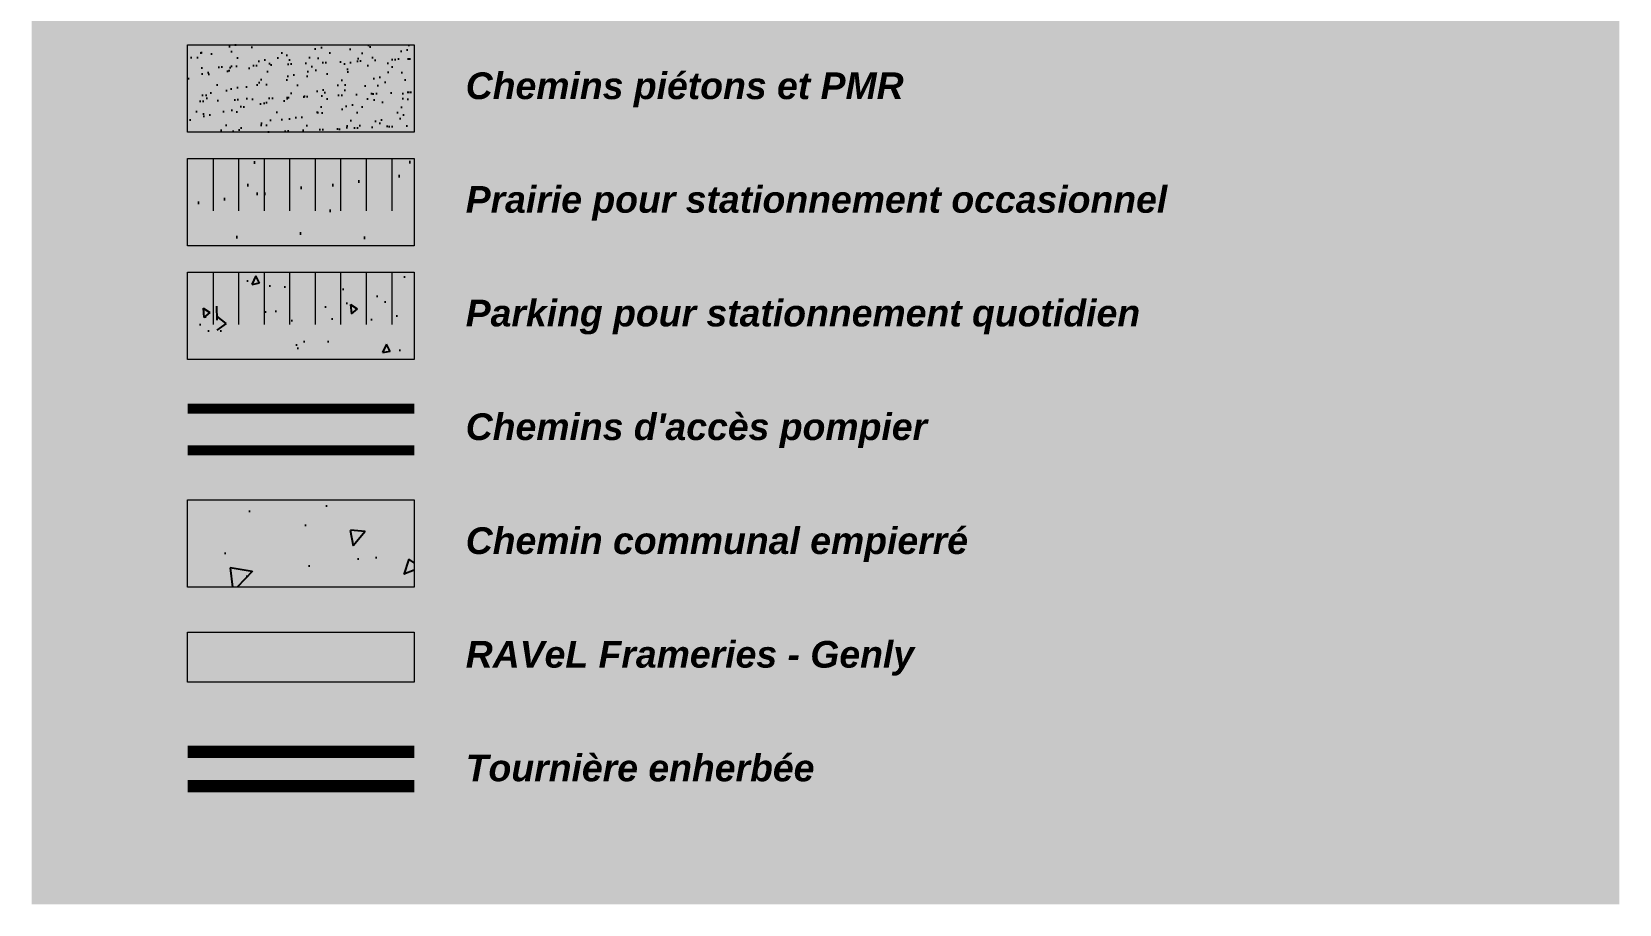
# Model space of a CAD drawing. Header units: centimetres. Extents: x 0 to 642158, y -847 to 649707.
# Drawn here: x 618032.3 to 618095.9, y 620456.3 to 620491.3 of the extents above; entities that cross this region are included whole.
import ezdxf

# ---------------------------------------------------------------- set-up
doc = ezdxf.new("R2010")
doc.units = ezdxf.units.CM
doc.header["$MEASUREMENT"] = 0
doc.layers.add('MEV_batiment_V', color=7, linetype='Continuous', lineweight=20)
doc.layers.add('MEV_schema paysager_V', color=7, linetype='Continuous', lineweight=20)
doc.layers.add('MEV_layout incendie', color=7, linetype='Continuous', lineweight=15, true_color=0xff0505)
doc.layers.add('MEV_schema paysager_Ha', color=7, linetype='Continuous', lineweight=25, transparency=0.13)
doc.layers.add('MEV_vegetal_Ha', color=104, linetype='Continuous', lineweight=15, transparency=0.31)
doc.styles.add('MEV 1', font='Helvetica.ttf')

msp = doc.modelspace()

# ---------------------------------------------------------------- hatches: boundary and pattern name
at = {"layer": 'MEV_schema paysager_Ha', "true_color": 0xffffff, "transparency": 33554687}
h = msp.add_hatch(color=7, dxfattribs=at)
h.dxf.hatch_style = 1
h.paths.add_polyline_path([(618032.251, 620761.054), (618095.895, 620761.054), (618095.895, 620456.268), (618032.251, 620456.268)])
at = {"layer": 'MEV_schema paysager_Ha', "transparency": 33554687}
h = msp.add_hatch(dxfattribs=at)
h.set_pattern_fill('AR-SAND', color=256, scale=0.5, angle=45)
h.set_pattern_definition([(82.5, (0, 33.35374), (-0.70350659195, 0.6589635613), [0, -0.76, 0, -0.85, 0, -0.8125]), (52.5, (0, 33.3537), (-0.3720687554, 1.6234898649), [0, -0.41, 0, -0.685, 0, -0.2625]), (12.5, (-0.4349, 32.9189), (1.09901463645, 1.1030161916), [0, -0.25, 0, -0.9, 0, -1.175]), (2.5, (-0.4349, 32.9189), (0.7525210818, 1.3731314254), [0, -0.125, 0, -0.59, 0, -0.675])])
h.paths.add_polyline_path([(618038.497, 620490.742), (618047.585, 620490.742), (618047.585, 620487.24), (618038.497, 620487.24)])
at = {"layer": 'MEV_schema paysager_Ha', "lineweight": 40, "transparency": 33554687}
h = msp.add_hatch(color=7, dxfattribs=at)
h.dxf.hatch_style = 1
h.set_gradient(color1=(223, 255, 127), tint=1, name='SPHERICAL')
h.paths.add_polyline_path([(618038.497, 620486.183), (618047.585, 620486.183), (618047.585, 620482.681), (618038.497, 620482.681)])
h = msp.add_hatch(dxfattribs=at)
h.set_pattern_fill('AR-SAND', scale=2)
h.set_pattern_definition([(37.5, (0, -103.6306), (-0.125986716, 3.853647538), [0, -3.04, 0, -3.4, 0, -3.25]), (7.5, (0, -103.6306), (3.53955341, 5.64429213), [0, -1.64, 0, -2.74, 0, -1.05]), (327.5, (-2.46, -103.6306), (6.228283724, 0.011318107), [0, -1, 0, -3.6, 0, -4.7]), (317.5, (-2.46, -103.6306), (6.01225321, 1.75535113), [0, -0.5, 0, -2.36, 0, -2.7])])
h.paths.add_polyline_path([(618038.497, 620482.681), (618047.585, 620482.681), (618047.585, 620486.183), (618038.497, 620486.183)])
at = {"layer": 'MEV_schema paysager_Ha', "transparency": 33554687}
h = msp.add_hatch(dxfattribs=at)
h.set_pattern_fill('AR-CONC', color=256, scale=0.5, angle=45)
h.set_pattern_definition([(95, (0, 9.118), (2.757759996, 2.314035394), [0.375, -4.125]), (40, (0, 9.118), (-3.149960837, 2.168840748), [0.3, -3.3]), (145.45144446, (0.2298, 9.3107), (-0.392200822, 4.482876107), [0.31870096, -3.50571056]), (91.1842, (-0.707, 9.825), (4.35846694, 3.18806888), [0.5625, -6.1875]), (141.6356355, (-0.344, 10.0907), (-0.139500342, 6.74855834), [0.47805171, -5.2585688]), (36.184164, (-0.707, 9.825), (-0.139500342, 6.748558337), [0.45, -4.950000005]), (66, (-0.1768, 10.0018), (3.533857861, 0.686912382), [0.375, -4.125]), (11, (-0.1768, 10.0018), (-1.703542965, 3.424042177), [0.3, -3.3]), (116.45144474, (0.1177, 10.059), (1.830314875, 4.110954528), [0.31870095, -3.50571056]), (82.5, (0, 9.1179), (-1.1339659265, 1.219949088), [0, -3.26, 0, -3.35, 0, -3.3125]), (52.5, (0, 9.1179), (-0.464364711, 2.3245472495), [0, -1.91, 0, -3.185, 0, -1.2625]), (12.5, (-0.7884, 8.3295), (1.9670908366, 1.807603809), [0, -1.25, 0, -3.9, 0, -5.175]), (2.5, (-1.142, 7.976), (1.707949916, 2.4157990344), [0, -1.625, 0, -2.59, 0, -3.675])])
h.paths.add_polyline_path([(618038.497, 620481.625), (618047.585, 620481.625), (618047.585, 620478.122), (618038.497, 620478.122)])
h = msp.add_hatch(dxfattribs=at)
h.set_pattern_fill('AR-CONC', color=256, angle=180)
h.set_pattern_definition([(230, (0, -7.6707), (-7.172601826, 0.62752135), [0.75, -8.25]), (175, (0, -7.671), (1.387513336, -7.52192134), [0.6, -6.6]), (280.4514445, (-0.598, -7.6184), (-5.78508847, -6.89439991), [0.63740192, -7.01142112]), (226.1842, (-2e-16, -9.671), (-10.67241331, 1.65519281), [1.125, -12.375]), (276.6356355, (-0.889, -9.533), (-9.34661946, -9.74118601), [0.95610342, -10.5171376]), (171.184164, (-2e-16, -9.671), (-9.34661945, -9.741186), [0.9, -9.90000001]), (201, (-1, -9.1707), (-5.96907052, 4.026188907), [0.75, -8.25]), (146, (-1, -9.171), (-2.43315332, -7.25150045), [0.6, -6.6]), (251.4514447, (-1.4974, -8.835), (-8.40222377, -3.22531153), [0.6374019, -7.01142112]), (217.5, (0, -7.6707), (-0.121598553, -3.328938538), [0, -6.52, 0, -6.7, 0, -6.625]), (187.5, (0, -7.6707), (-2.630695374, -3.944117119), [0, -3.82, 0, -6.37, 0, -2.525]), (147.5, (2.23, -7.6707), (-5.338224362, 0.225548717), [0, -2.5, 0, -7.8, 0, -10.35]), (137.5, (3.23, -7.6707), (-5.831861693, -1.001049823), [0, -3.25, 0, -5.18, 0, -7.35])])
h.paths.add_polyline_path([(618038.497, 620472.494), (618047.585, 620472.494), (618047.585, 620468.992), (618038.497, 620468.992)])
at = {"layer": 'MEV_vegetal_Ha'}
h = msp.add_hatch(color=10, dxfattribs=at)
h.dxf.hatch_style = 1
h.paths.add_polyline_path([(618038.497, 620467.185), (618047.585, 620467.185), (618047.585, 620465.183), (618038.497, 620465.183)])

# ---------------------------------------------------------------- linework, layer by layer
at = {"layer": 'MEV_batiment_V', "transparency": 33554687}
for points in [[(618038.497, 620490.742), (618047.585, 620490.742), (618047.585, 620487.24), (618038.497, 620487.24)], [(618038.497, 620486.183), (618047.585, 620486.183), (618047.585, 620482.681), (618038.497, 620482.681)], [(618038.497, 620481.625), (618047.585, 620481.625), (618047.585, 620478.122), (618038.497, 620478.122)], [(618038.497, 620472.494), (618047.585, 620472.494), (618047.585, 620468.992), (618038.497, 620468.992)], [(618038.497, 620467.185), (618047.585, 620467.185), (618047.585, 620465.183), (618038.497, 620465.183)]]:
    msp.add_lwpolyline(points, close=True, dxfattribs=at)
at = {"layer": 'MEV_batiment_V'}
for points in [[(618039.52, 620486.183), (618039.52, 620484.082)], [(618040.543, 620486.183), (618040.543, 620484.082)], [(618041.566, 620486.183), (618041.566, 620484.082)], [(618042.589, 620486.183), (618042.589, 620484.082)], [(618043.612, 620486.183), (618043.612, 620484.082)], [(618044.635, 620486.183), (618044.635, 620484.082)], [(618045.658, 620486.183), (618045.658, 620484.082)], [(618046.681, 620486.183), (618046.681, 620484.082)], [(618039.52, 620481.625), (618039.52, 620479.523)], [(618040.543, 620481.625), (618040.543, 620479.523)], [(618041.566, 620481.625), (618041.566, 620479.523)], [(618042.589, 620481.625), (618042.589, 620479.523)], [(618043.612, 620481.625), (618043.612, 620479.523)], [(618044.635, 620481.625), (618044.635, 620479.523)], [(618045.658, 620481.625), (618045.658, 620479.523)], [(618046.681, 620481.625), (618046.681, 620479.523)]]:
    msp.add_lwpolyline(points, dxfattribs=at)
at = {"layer": 'MEV_layout incendie', "const_width": 0.4}
for points in [[(618038.497, 620476.147), (618047.585, 620476.147)], [(618038.497, 620474.482), (618047.585, 620474.482)]]:
    msp.add_lwpolyline(points, dxfattribs=at)
at = {"layer": 'MEV_schema paysager_V', "color": 30, "const_width": 0.5}
for points in [[(618038.497, 620462.382), (618047.585, 620462.382)], [(618038.497, 620461.005), (618047.585, 620461.005)]]:
    msp.add_lwpolyline(points, dxfattribs=at)

# ---------------------------------------------------------------- texts
at = {"transparency": 33554687, "char_height": 1.072, "attachment_point": 1, "style": 'MEV 1'}
for s, width, insert in [('{\\fHelvetica|b1|i1|c0|p0;Chemins piétons et PMR}', 26.72185, (618049.649, 620489.639)), ('{\\fHelvetica|b1|i1|c0|p0;Prairie pour stationnement occasionnel}', 30.91187, (618049.649, 620485.08)), ('{\\fHelvetica|b1|i1|c0|p0;Parking pour stationnement quotidien}', 29.48703, (618049.649, 620480.521)), ("{\\fHelvetica|b1|i1|c0|p0;Chemins d'accès pompier}", 26.72185, (618049.649, 620475.962)), ('{\\fHelvetica|b1|i1|c0|p0;Chemin communal empierré}', 25.64468, (618049.649, 620471.391)), ('{\\fHelvetica|b1|i1|c0|p0;RAVeL Frameries - Genly}', 27.47812, (618049.649, 620466.832)), ('{\\fHelvetica|b1|i1|c0|p0;Tournière enherbée}', 27.47812, (618049.649, 620462.273))]:
    msp.add_mtext_dynamic_manual_height_columns(s, width=width, gutter_width=35.733, heights=[0], dxfattribs=dict(at, insert=insert))

doc.saveas('drawing.dxf')
